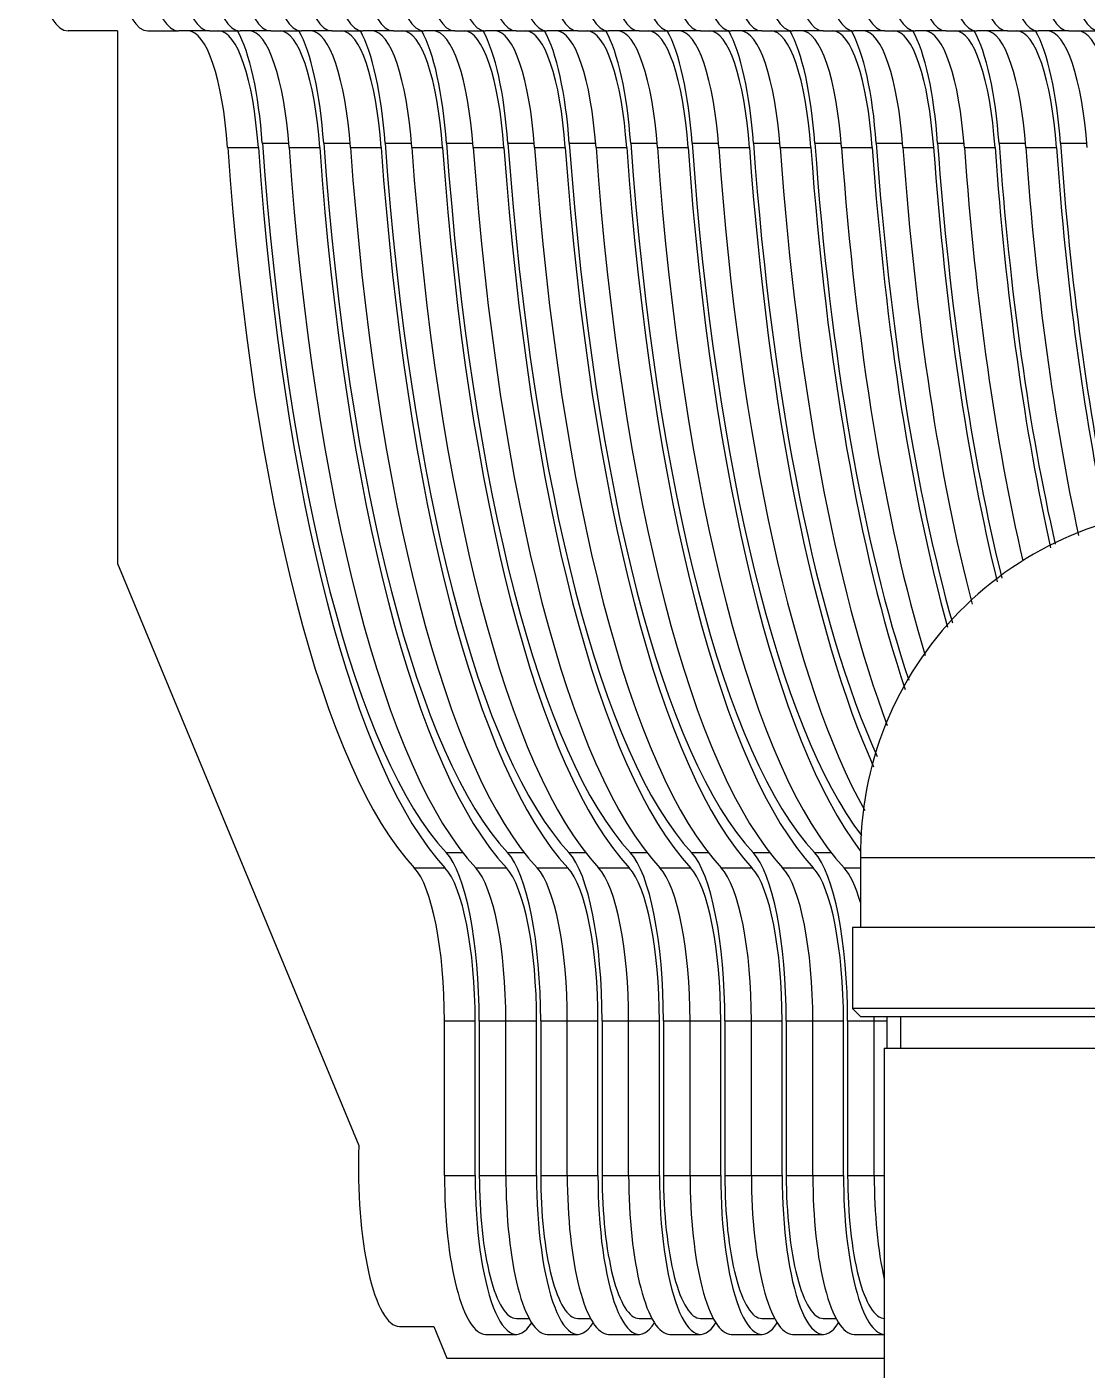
# Model space of a CAD drawing. Header units: millimetres. Extents: x 3795014 to 4300160, y 3869364 to 4016788.
# Drawn here: x 4226318.83 to 4226352.19, y 3924214.41 to 3924256.66 of the extents above; entities that cross this region are included whole.
import ezdxf

# ---------------------------------------------------------------- set-up
doc = ezdxf.new("R2010")
doc.units = ezdxf.units.MM
doc.layers.add('линия перехода', color=7, linetype='Continuous')
doc.layers.add('основная', color=7, linetype='Continuous', lineweight=50)

msp = doc.modelspace()

# ---------------------------------------------------------------- linework, layer by layer
at = {"layer": 'линия перехода', "color": 0, "linetype": 'Continuous', "lineweight": -3}
for p, q in [((4226325.15, 3924252.865), (4226326.116, 3924252.865)), ((4226326.241, 3924252.998), (4226327.072, 3924252.998)), ((4226327.082, 3924252.865), (4226328.048, 3924252.865)), ((4226328.173, 3924252.998), (4226329.004, 3924252.998)), ((4226329.014, 3924252.865), (4226329.979, 3924252.865)), ((4226330.104, 3924252.998), (4226330.935, 3924252.998)), ((4226330.945, 3924252.865), (4226331.911, 3924252.865)), ((4226332.036, 3924252.998), (4226332.867, 3924252.998)), ((4226332.877, 3924252.865), (4226333.843, 3924252.865)), ((4226333.968, 3924252.998), (4226334.799, 3924252.998)), ((4226334.809, 3924252.865), (4226335.774, 3924252.865)), ((4226335.899, 3924252.998), (4226336.73, 3924252.998)), ((4226336.74, 3924252.865), (4226337.706, 3924252.865)), ((4226337.831, 3924252.998), (4226338.662, 3924252.998)), ((4226338.672, 3924252.865), (4226339.638, 3924252.865)), ((4226339.763, 3924252.998), (4226340.594, 3924252.998)), ((4226340.604, 3924252.865), (4226341.57, 3924252.865)), ((4226341.694, 3924252.998), (4226342.525, 3924252.998)), ((4226342.535, 3924252.865), (4226343.501, 3924252.865)), ((4226343.626, 3924252.998), (4226344.457, 3924252.998)), ((4226344.467, 3924252.865), (4226345.433, 3924252.865)), ((4226345.558, 3924252.998), (4226346.389, 3924252.998)), ((4226346.399, 3924252.865), (4226347.365, 3924252.865)), ((4226347.489, 3924252.998), (4226348.32, 3924252.998)), ((4226348.33, 3924252.865), (4226349.296, 3924252.865)), ((4226349.421, 3924252.998), (4226350.252, 3924252.998)), ((4226350.262, 3924252.865), (4226351.228, 3924252.865)), ((4226351.353, 3924252.998), (4226352.184, 3924252.998)), ((4226332.022, 3924230.69), (4226332.543, 3924230.69)), ((4226333.954, 3924230.69), (4226334.475, 3924230.69)), ((4226335.886, 3924230.69), (4226336.406, 3924230.69)), ((4226337.817, 3924230.69), (4226338.338, 3924230.69)), ((4226339.749, 3924230.69), (4226340.27, 3924230.69)), ((4226341.681, 3924230.69), (4226342.202, 3924230.69)), ((4226343.612, 3924230.69), (4226344.133, 3924230.69)), ((4226345.061, 3924230.531), (4226354.737, 3924230.531)), ((4226331.022, 3924230.208), (4226331.988, 3924230.208)), ((4226332.954, 3924230.208), (4226333.919, 3924230.208)), ((4226334.885, 3924230.208), (4226335.851, 3924230.208)), ((4226336.817, 3924230.208), (4226337.783, 3924230.208)), ((4226338.749, 3924230.208), (4226339.714, 3924230.208)), ((4226340.68, 3924230.208), (4226341.646, 3924230.208)), ((4226342.612, 3924230.208), (4226343.578, 3924230.208)), ((4226344.544, 3924230.208), (4226345.061, 3924230.208)), ((4226331.972, 3924225.389), (4226332.938, 3924225.389)), ((4226333.068, 3924225.389), (4226333.904, 3924225.389)), ((4226333.904, 3924225.389), (4226334.87, 3924225.389)), ((4226334.999, 3924225.389), (4226335.835, 3924225.389)), ((4226335.835, 3924225.389), (4226336.801, 3924225.389)), ((4226336.931, 3924225.389), (4226337.767, 3924225.389)), ((4226337.767, 3924225.389), (4226338.733, 3924225.389)), ((4226338.863, 3924225.389), (4226339.699, 3924225.389)), ((4226339.699, 3924225.389), (4226340.665, 3924225.389)), ((4226340.794, 3924225.389), (4226341.63, 3924225.389)), ((4226341.63, 3924225.389), (4226342.596, 3924225.389)), ((4226342.726, 3924225.389), (4226343.562, 3924225.389)), ((4226343.562, 3924225.389), (4226344.528, 3924225.389)), ((4226344.658, 3924225.389), (4226345.494, 3924225.389)), ((4226345.494, 3924225.389), (4226345.896, 3924225.389)), ((4226331.972, 3924220.531), (4226332.938, 3924220.531)), ((4226333.068, 3924220.531), (4226333.904, 3924220.531)), ((4226333.904, 3924220.531), (4226334.87, 3924220.531)), ((4226334.999, 3924220.531), (4226335.835, 3924220.531)), ((4226335.835, 3924220.531), (4226336.801, 3924220.531)), ((4226336.931, 3924220.531), (4226337.767, 3924220.531)), ((4226337.767, 3924220.531), (4226338.733, 3924220.531)), ((4226338.863, 3924220.531), (4226339.699, 3924220.531)), ((4226339.699, 3924220.531), (4226340.665, 3924220.531)), ((4226340.794, 3924220.531), (4226341.63, 3924220.531)), ((4226341.63, 3924220.531), (4226342.596, 3924220.531)), ((4226342.726, 3924220.531), (4226343.562, 3924220.531)), ((4226343.562, 3924220.531), (4226344.528, 3924220.531)), ((4226344.658, 3924220.531), (4226345.494, 3924220.531)), ((4226345.494, 3924220.531), (4226345.811, 3924220.531))]:
    msp.add_line(p, q, dxfattribs=at)
at = {"layer": 'основная', "color": 0, "linetype": 'Continuous', "lineweight": -3}
for p, q in [((4226321.682, 3924256.531), (4226320.127, 3924256.531)), ((4226321.682, 3924256.531), (4226321.682, 3924239.781)), ((4226322.642, 3924256.531), (4226323.608, 3924256.531)), ((4226324.574, 3924256.531), (4226323.608, 3924256.531)), ((4226324.574, 3924256.531), (4226325.54, 3924256.531)), ((4226326.506, 3924256.531), (4226325.54, 3924256.531)), ((4226326.506, 3924256.531), (4226327.472, 3924256.531)), ((4226328.438, 3924256.531), (4226327.472, 3924256.531)), ((4226328.438, 3924256.531), (4226329.403, 3924256.531)), ((4226330.369, 3924256.531), (4226329.403, 3924256.531)), ((4226330.369, 3924256.531), (4226331.335, 3924256.531)), ((4226332.301, 3924256.531), (4226331.335, 3924256.531)), ((4226332.301, 3924256.531), (4226333.267, 3924256.531)), ((4226334.233, 3924256.531), (4226333.267, 3924256.531)), ((4226334.233, 3924256.531), (4226335.198, 3924256.531)), ((4226336.164, 3924256.531), (4226335.198, 3924256.531)), ((4226336.164, 3924256.531), (4226337.13, 3924256.531)), ((4226338.096, 3924256.531), (4226337.13, 3924256.531)), ((4226338.096, 3924256.531), (4226339.062, 3924256.531)), ((4226340.028, 3924256.531), (4226339.062, 3924256.531)), ((4226340.028, 3924256.531), (4226340.993, 3924256.531)), ((4226341.959, 3924256.531), (4226340.993, 3924256.531)), ((4226341.959, 3924256.531), (4226342.925, 3924256.531)), ((4226343.891, 3924256.531), (4226342.925, 3924256.531)), ((4226343.891, 3924256.531), (4226344.857, 3924256.531)), ((4226345.823, 3924256.531), (4226344.857, 3924256.531)), ((4226345.823, 3924256.531), (4226346.788, 3924256.531)), ((4226347.754, 3924256.531), (4226346.788, 3924256.531)), ((4226347.754, 3924256.531), (4226348.72, 3924256.531)), ((4226349.686, 3924256.531), (4226348.72, 3924256.531)), ((4226349.686, 3924256.531), (4226350.652, 3924256.531)), ((4226351.618, 3924256.531), (4226350.652, 3924256.531)), ((4226351.618, 3924256.531), (4226352.583, 3924256.531)), ((4226321.682, 3924239.781), (4226329.275, 3924221.47)), ((4226345.061, 3924230.531), (4226345.061, 3924228.331)), ((4226354.979, 3924228.331), (4226344.811, 3924228.331)), ((4226344.811, 3924228.331), (4226344.811, 3924225.781)), ((4226355.311, 3924225.781), (4226344.811, 3924225.781)), ((4226344.811, 3924225.781), (4226345.061, 3924225.531)), ((4226331.972, 3924220.531), (4226331.972, 3924225.389)), ((4226332.938, 3924220.531), (4226332.938, 3924225.389)), ((4226333.068, 3924225.389), (4226333.068, 3924220.531)), ((4226333.904, 3924220.531), (4226333.904, 3924225.389)), ((4226334.87, 3924220.531), (4226334.87, 3924225.389)), ((4226334.999, 3924225.389), (4226334.999, 3924220.531)), ((4226335.835, 3924220.531), (4226335.835, 3924225.389)), ((4226336.801, 3924220.531), (4226336.801, 3924225.389)), ((4226336.931, 3924225.389), (4226336.931, 3924220.531)), ((4226337.767, 3924220.531), (4226337.767, 3924225.389)), ((4226338.733, 3924220.531), (4226338.733, 3924225.389)), ((4226338.863, 3924225.389), (4226338.863, 3924220.531)), ((4226339.699, 3924220.531), (4226339.699, 3924225.389)), ((4226340.665, 3924220.531), (4226340.665, 3924225.389)), ((4226340.794, 3924225.389), (4226340.794, 3924220.531)), ((4226341.63, 3924220.531), (4226341.63, 3924225.389)), ((4226342.596, 3924220.531), (4226342.596, 3924225.389)), ((4226342.726, 3924225.389), (4226342.726, 3924220.531)), ((4226343.562, 3924220.531), (4226343.562, 3924225.389)), ((4226344.528, 3924220.531), (4226344.528, 3924225.389)), ((4226344.658, 3924225.389), (4226344.658, 3924220.531)), ((4226345.061, 3924225.531), (4226355.061, 3924225.531)), ((4226345.494, 3924220.531), (4226345.494, 3924225.389)), ((4226345.896, 3924225.531), (4226345.896, 3924224.531)), ((4226346.324, 3924225.531), (4226346.324, 3924224.531)), ((4226345.811, 3924224.531), (4226354.311, 3924224.531)), ((4226345.811, 3924224.531), (4226345.811, 3924148.531)), ((4226334.234, 3924216.031), (4226334.635, 3924216.031)), ((4226336.165, 3924216.031), (4226336.566, 3924216.031)), ((4226338.097, 3924216.031), (4226338.498, 3924216.031)), ((4226340.029, 3924216.031), (4226340.43, 3924216.031)), ((4226341.96, 3924216.031), (4226342.361, 3924216.031)), ((4226343.892, 3924216.031), (4226344.293, 3924216.031)), ((4226330.558, 3924215.781), (4226331.634, 3924215.781)), ((4226331.634, 3924215.781), (4226332.049, 3924214.781)), ((4226333.268, 3924215.531), (4226334.234, 3924215.531)), ((4226335.2, 3924215.531), (4226336.165, 3924215.531)), ((4226337.131, 3924215.531), (4226338.097, 3924215.531)), ((4226339.063, 3924215.531), (4226340.029, 3924215.531)), ((4226340.995, 3924215.531), (4226341.96, 3924215.531)), ((4226342.926, 3924215.531), (4226343.892, 3924215.531)), ((4226344.858, 3924215.531), (4226345.811, 3924215.531)), ((4226332.049, 3924214.781), (4226345.811, 3924214.781))]:
    msp.add_line(p, q, dxfattribs=at)
msp.add_arc((4226355.958, 3924230.635), 10.897, 90.535, 180.5427, dxfattribs=at)
for centre, major_axis, start_param, end_param in [((4226320.127, 3924261.531), (0, -5), 3.141593, 6.283185), ((4226322.642, 3924261.531), (0, -5), 3.141593, 6.283185), ((4226323.608, 3924261.531), (0, -5), 3.141593, 6.283185), ((4226324.574, 3924261.531), (0, -5), 3.141593, 6.283185), ((4226325.54, 3924261.531), (0, -5), 3.141593, 6.283185), ((4226326.506, 3924261.531), (0, -5), 3.141593, 6.283185), ((4226327.472, 3924261.531), (0, -5), 3.141593, 6.283185), ((4226328.438, 3924261.531), (0, -5), 3.141593, 6.283185), ((4226329.403, 3924261.531), (0, -5), 3.141593, 6.283185), ((4226330.369, 3924261.531), (0, -5), 3.141593, 6.283185), ((4226331.335, 3924261.531), (0, -5), 3.141593, 6.283185), ((4226332.301, 3924261.531), (0, -5), 3.141593, 6.283185), ((4226333.267, 3924261.531), (0, -5), 3.141593, 6.283185), ((4226334.233, 3924261.531), (0, -5), 3.141593, 6.283185), ((4226335.198, 3924261.531), (0, -5), 3.141593, 6.283185), ((4226336.164, 3924261.531), (0, -5), 3.141593, 6.283185), ((4226337.13, 3924261.531), (0, -5), 3.141593, 6.283185), ((4226338.096, 3924261.531), (0, -5), 3.141593, 6.283185), ((4226339.062, 3924261.531), (0, -5), 3.141593, 6.283185), ((4226340.028, 3924261.531), (0, -5), 3.141593, 6.283185), ((4226340.993, 3924261.531), (0, -5), 3.141593, 6.283185), ((4226341.959, 3924261.531), (0, -5), 3.141593, 6.283185), ((4226342.925, 3924261.531), (0, -5), 3.141593, 6.283185), ((4226343.891, 3924261.531), (0, -5), 3.141593, 6.283185), ((4226344.857, 3924261.531), (0, -5), 3.141593, 6.283185), ((4226345.823, 3924261.531), (0, -5), 3.141593, 6.283185), ((4226346.788, 3924261.531), (0, -5), 3.141593, 6.283185), ((4226347.754, 3924261.531), (0, -5), 3.141593, 6.283185), ((4226348.72, 3924261.531), (0, -5), 3.141593, 6.283185), ((4226349.686, 3924261.531), (0, -5), 3.141593, 6.283185), ((4226350.652, 3924261.531), (0, -5), 3.141593, 6.283185), ((4226351.618, 3924261.531), (0, -5), 3.141593, 6.283185), ((4226352.583, 3924261.531), (0, -5), 3.141593, 6.283185), ((4226323.901, 3924251.531), (0, -5), 1.840729, 3.141593), ((4226324.867, 3924251.531), (0, -5), 1.840729, 3.141593), ((4226324.867, 3924251.531), (0, 5.5), 4.982322, 5.853486), ((4226325.833, 3924251.531), (0, -5), 1.840729, 3.141593), ((4226326.799, 3924251.531), (0, -5), 1.840729, 3.141593), ((4226326.799, 3924251.531), (0, 5.5), 4.982322, 5.853486), ((4226327.765, 3924251.531), (0, -5), 1.840729, 3.141593), ((4226328.731, 3924251.531), (0, -5), 1.840729, 3.141593), ((4226328.731, 3924251.531), (0, 5.5), 4.982322, 5.853486), ((4226329.696, 3924251.531), (0, -5), 1.840729, 3.141593), ((4226330.662, 3924251.531), (0, -5), 1.840729, 3.141593), ((4226330.662, 3924251.531), (0, 5.5), 4.982322, 5.853486), ((4226331.628, 3924251.531), (0, -5), 1.840729, 3.141593), ((4226332.594, 3924251.531), (0, -5), 1.840729, 3.141593), ((4226332.594, 3924251.531), (0, 5.5), 4.982322, 5.853486), ((4226333.56, 3924251.531), (0, -5), 1.840729, 3.141593), ((4226334.526, 3924251.531), (0, -5), 1.840729, 3.141593), ((4226334.526, 3924251.531), (0, 5.5), 4.982322, 5.853486), ((4226335.491, 3924251.531), (0, -5), 1.840729, 3.141593), ((4226336.457, 3924251.531), (0, -5), 1.840729, 3.141593), ((4226336.457, 3924251.531), (0, 5.5), 4.982322, 5.853486), ((4226337.423, 3924251.531), (0, -5), 1.840729, 3.141593), ((4226338.389, 3924251.531), (0, -5), 1.840729, 3.141593), ((4226338.389, 3924251.531), (0, 5.5), 4.982322, 5.853486), ((4226339.355, 3924251.531), (0, -5), 1.840729, 3.141593), ((4226340.321, 3924251.531), (0, -5), 1.840729, 3.141593), ((4226340.321, 3924251.531), (0, 5.5), 4.982322, 5.853486), ((4226341.286, 3924251.531), (0, -5), 1.840729, 3.141593), ((4226342.252, 3924251.531), (0, -5), 1.840729, 3.141593), ((4226342.252, 3924251.531), (0, 5.5), 4.982322, 5.853486), ((4226343.218, 3924251.531), (0, -5), 1.840729, 3.141593), ((4226344.184, 3924251.531), (0, -5), 1.840729, 3.141593), ((4226344.184, 3924251.531), (0, 5.5), 4.982322, 5.853486), ((4226345.15, 3924251.531), (0, -5), 1.840729, 3.141593), ((4226346.116, 3924251.531), (0, -5), 1.840729, 3.141593), ((4226346.116, 3924251.531), (0, 5.5), 4.982322, 5.853486), ((4226347.081, 3924251.531), (0, -5), 1.840729, 3.141593), ((4226348.047, 3924251.531), (0, -5), 1.840729, 3.141593), ((4226348.047, 3924251.531), (0, 5.5), 4.982322, 5.853486), ((4226349.013, 3924251.531), (0, -5), 1.840729, 3.141593), ((4226349.979, 3924251.531), (0, -5), 1.840729, 3.141593), ((4226349.979, 3924251.531), (0, 5.5), 4.982322, 5.853486), ((4226350.945, 3924251.531), (0, -5), 1.840729, 3.141593), ((4226351.911, 3924251.531), (0, -5), 1.840729, 3.141593), ((4226333.268, 3924261.531), (0, -32.5), 4.982322, 6.013253), ((4226334.234, 3924261.531), (0, -32.5), 4.982322, 6.013253), ((4226334.234, 3924261.531), (0, -32), 4.982322, 6.013253), ((4226335.2, 3924261.531), (0, -32.5), 4.982322, 6.013253), ((4226336.165, 3924261.531), (0, -32.5), 4.982322, 6.013253), ((4226336.165, 3924261.531), (0, -32), 4.982322, 6.013253), ((4226337.131, 3924261.531), (0, -32.5), 4.982322, 6.013253), ((4226338.097, 3924261.531), (0, -32.5), 4.982322, 6.013253), ((4226338.097, 3924261.531), (0, -32), 4.982322, 6.013253), ((4226339.063, 3924261.531), (0, -32.5), 4.982322, 6.013253), ((4226340.029, 3924261.531), (0, -32.5), 4.982322, 6.013253), ((4226340.029, 3924261.531), (0, -32), 4.982322, 6.013253), ((4226340.995, 3924261.531), (0, -32.5), 4.982322, 6.013253), ((4226341.96, 3924261.531), (0, -32.5), 4.982322, 6.013253), ((4226341.96, 3924261.531), (0, -32), 4.982322, 6.013253), ((4226342.926, 3924261.531), (0, -32.5), 4.982322, 6.013253), ((4226343.892, 3924261.531), (0, -32.5), 4.982322, 6.013253), ((4226343.892, 3924261.531), (0, -32), 4.982322, 6.013253), ((4226344.858, 3924261.531), (0, -32.5), 4.982322, 6.013253), ((4226345.824, 3924261.531), (0, -32.5), 4.982322, 6.013253), ((4226345.824, 3924261.531), (0, -32), 4.982322, 6.013253), ((4226346.79, 3924261.531), (0, -32.5), 4.982322, 6.013253), ((4226347.755, 3924261.531), (0, -32.5), 4.982322, 5.95701), ((4226347.755, 3924261.531), (0, -32), 4.982322, 5.956769), ((4226348.721, 3924261.531), (0, -32.5), 4.982322, 5.851875), ((4226349.687, 3924261.531), (0, -32.5), 4.982322, 5.759697), ((4226349.687, 3924261.531), (0, -32), 4.982322, 5.766291), ((4226350.653, 3924261.531), (0, -32.5), 4.982322, 5.684405), ((4226351.619, 3924261.531), (0, -32.5), 4.982322, 5.624991), ((4226351.619, 3924261.531), (0, -32), 4.982322, 5.630614), ((4226352.585, 3924261.531), (0, -32.5), 4.982322, 5.573251), ((4226353.55, 3924261.531), (0, -32.5), 4.982322, 5.53221), ((4226353.55, 3924261.531), (0, -32), 4.982322, 5.54246), ((4226354.516, 3924261.531), (0, -32.5), -1.300864, -0.783252), ((4226355.482, 3924261.531), (0, -32.5), -1.300864, -0.813488), ((4226355.482, 3924261.531), (0, -32), -1.300864, -0.803439), ((4226356.448, 3924261.531), (0, -32.5), -1.300864, -0.841089), ((4226357.414, 3924261.531), (0, -32.5), -1.300864, -0.857899), ((4226357.414, 3924261.531), (0, -32), -1.300864, -0.849015), ((4226358.38, 3924261.531), (0, -32.5), -1.300864, -0.873497), ((4226359.345, 3924261.531), (0, -32.5), -1.300864, -0.887738), ((4226359.345, 3924261.531), (0, -32), -1.300864, -0.877722), ((4226331.642, 3924225.389), (0, 5.5), 4.712389, 6.013253), ((4226333.574, 3924225.389), (0, 5.5), 4.712389, 6.013253), ((4226335.506, 3924225.389), (0, 5.5), 4.712389, 6.013253), ((4226337.437, 3924225.389), (0, 5.5), 4.712389, 6.013253), ((4226339.369, 3924225.389), (0, 5.5), 4.712389, 6.013253), ((4226341.301, 3924225.389), (0, 5.5), 4.712389, 6.013253), ((4226343.232, 3924225.389), (0, 5.5), 4.712389, 6.013253), ((4226330.676, 3924225.389), (0, 5), 4.712389, 6.013253), ((4226331.642, 3924225.389), (0, -5), 1.570796, 2.87166), ((4226332.608, 3924225.389), (0, 5), 4.712389, 6.013253), ((4226333.574, 3924225.389), (0, 5), 4.712389, 6.013253), ((4226334.54, 3924225.389), (0, -5), 1.570796, 2.87166), ((4226335.506, 3924225.389), (0, 5), 4.712389, 6.013253), ((4226336.471, 3924225.389), (0, 5), 4.712389, 6.013253), ((4226337.437, 3924225.389), (0, 5), 4.712389, 6.013253), ((4226338.403, 3924225.389), (0, 5), 4.712389, 6.013253), ((4226339.369, 3924225.389), (0, 5), 4.712389, 6.013253), ((4226340.335, 3924225.389), (0, -5), 1.570796, 2.87166), ((4226341.301, 3924225.389), (0, 5), 4.712389, 6.013253), ((4226342.266, 3924225.389), (0, -5), 1.570796, 2.87166), ((4226343.232, 3924225.389), (0, 5), 4.712389, 6.013253), ((4226344.198, 3924225.389), (0, 5), -0.729035, -0.269933), ((4226344.198, 3924225.389), (0, 5), 4.712389, 4.740809), ((4226330.558, 3924220.781), (0, -5), 4.574161, 6.283185), ((4226333.268, 3924220.531), (0, 5), 1.570796, 3.141593), ((4226334.234, 3924220.531), (0, 5), 1.570796, 3.523493), ((4226334.234, 3924220.531), (0, 4.5), 1.570796, 3.141593), ((4226335.2, 3924220.531), (0, 5), 1.570796, 3.141593), ((4226336.165, 3924220.531), (0, 5), 1.570796, 3.523493), ((4226336.165, 3924220.531), (0, 4.5), 1.570796, 3.141593), ((4226337.131, 3924220.531), (0, 5), 1.570796, 3.141593), ((4226338.097, 3924220.531), (0, 5), 1.570796, 3.523493), ((4226338.097, 3924220.531), (0, 4.5), 1.570796, 3.141593), ((4226339.063, 3924220.531), (0, 5), 1.570796, 3.141593), ((4226340.029, 3924220.531), (0, 5), 1.570796, 3.523493), ((4226340.029, 3924220.531), (0, 4.5), 1.570796, 3.141593), ((4226340.995, 3924220.531), (0, 5), 1.570796, 3.141593), ((4226341.96, 3924220.531), (0, 5), 1.570796, 3.523493), ((4226341.96, 3924220.531), (0, 4.5), 1.570796, 3.141593), ((4226342.926, 3924220.531), (0, 5), 1.570796, 3.141593), ((4226343.892, 3924220.531), (0, 5), 1.570796, 3.523493), ((4226343.892, 3924220.531), (0, 4.5), 1.570796, 3.141593), ((4226344.858, 3924220.531), (0, 5), 1.570796, 3.141593), ((4226345.824, 3924220.531), (0, 5), 1.570796, 3.141593), ((4226345.824, 3924220.531), (0, 4.5), 1.570796, 3.141593), ((4226346.79, 3924220.531), (0, 5), 1.570796, 2.285865)]:
    msp.add_ellipse(centre, major_axis=major_axis, ratio=0.259156, start_param=start_param, end_param=end_param, dxfattribs=at)

doc.saveas('drawing.dxf')
